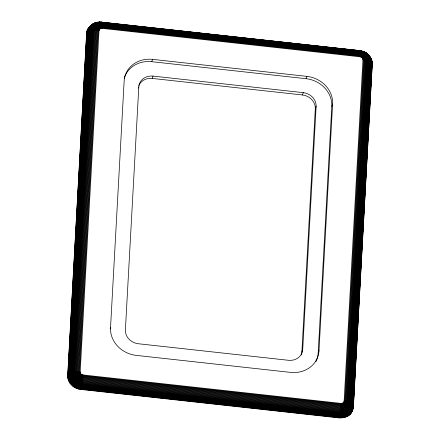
<?xml version="1.0" encoding="UTF-8"?>
<svg xmlns="http://www.w3.org/2000/svg" width="440" height="440" viewBox="0 0 440 440"><rect width="100%" height="100%" fill="white"/><g stroke="black" fill="none" stroke-linecap="round" stroke-linejoin="round"><path stroke-width="0.66" d="M102.218 28.386L99.924 28.875L99 30.839L80.184 371.833L80.663 373.709L81.725 374.6L83.094 374.957L340.923 403.375L342.942 403.068L343.844 402.155L344.141 400.923L362.956 59.928L362.478 58.053L361.422 57.162L360.047 56.799L102.218 28.386C101.915 26.752 102.867 22.753 101.189 22.248M340.923 403.375L340.312 411.736L339.103 417.912L80.564 389.417C73.7 388.779 67.32 382.734 67.705 375.595L86.559 33.952C86.037 25.674 94.457 26.829 99.297 29.607M110.127 328.889L110.534 327.729L124.146 81.059A27.412 24.508 19.4 0 1 152.581 59.373L306.895 76.379A27.412 24.508 19.4 0 1 332.607 104.033L318.995 350.702L318.18 353.018A27.412 24.508 19.4 0 1 315.893 361.664M138.798 86.939L125.389 329.912A13.706 12.254 19.4 0 0 138.248 343.734L288.497 360.294A13.706 12.254 19.4 0 0 302.715 349.454L316.124 106.48A13.706 12.254 19.4 0 0 303.264 92.653L153.016 76.098A13.706 12.254 19.4 0 0 138.798 86.939L138.391 88.094M301.263 354.91A13.706 12.254 19.4 0 0 301.901 351.769L315.304 108.796L316.124 106.48M318.18 353.018L331.793 106.348L332.607 104.033M362.956 59.928C366.234 60.363 370.639 60.846 372.224 64.202L353.32 407.072C353.579 402.644 347.49 401.583 344.141 400.923M353.403 406.764L372.224 64.202M367.763 54.742L368.698 54.967L368.836 55.721L364.364 52.212L360.168 50.99L101.805 22.517C96.437 21.681 90.486 25.592 90.316 31.273L71.472 372.757C71.121 378.538 76.302 383.438 81.862 383.928L340.225 412.401C345.593 413.232 351.543 409.327 351.714 403.639L370.557 62.161L369.941 58.207L367.763 54.742L365.657 55.544L362.263 57.788M360.047 56.799C359.887 55.468 361.086 50.715 359.618 50.886M83.094 374.957L81.978 383.268L80.564 389.417M344.058 401.561C347.512 402.573 353.397 404.168 353.117 408.667L353.43 406.137M362.896 58.96C367.554 58.113 374.072 58.905 372.174 65.428L372.295 64.817M353.441 406.45L352.682 410.212C353.018 405.636 347.485 403.37 343.976 401.863M353.375 405.818C353.133 412.649 345.989 417.34 339.532 416.372L81.015 387.882C74.333 387.266 68.118 381.375 68.497 374.424L87.351 32.808C87.126 23.744 94.771 26.125 99.468 29.332M371.949 61.034L371.971 61.886L371.652 60.83M339.103 417.912C353.628 418.088 356.356 407.479 343.844 402.155M370.788 58.767C370.348 55.132 364.804 57.657 362.659 58.339M369.875 57.321C369.457 53.867 364.232 57.244 362.478 58.053M360.75 56.919L361.631 50.881L361.361 51.183M82.39 374.841L78.804 389.12M351.17 413.034C351.648 408.342 347.045 404.927 343.673 402.424M350.108 414.271C350.68 409.536 346.627 405.653 343.464 402.672M87.324 30.514L86.763 32.357M353.232 407.715C352.05 413.886 345.411 417.643 339.427 416.818L80.9 388.327C74.135 387.695 67.848 381.739 68.233 374.704L87.087 33.077L88.358 28.534M353.238 408.04C352.05 414.266 345.356 418.055 339.317 417.219L80.784 388.729C73.964 388.097 67.628 382.091 68.013 374.995L86.862 33.363C86.63 26.664 95.194 28.463 99.171 29.893M348.876 415.355C349.547 410.591 346.088 406.329 343.216 402.886M347.485 416.268C348.26 411.493 345.439 406.923 342.942 403.068M345.966 417.005C346.852 412.225 344.68 407.429 342.639 403.211M344.339 417.543C345.345 412.77 343.833 407.831 342.32 403.32M342.634 417.879L343.118 411.714L341.979 403.387M340.879 418L341.776 411.807L341.632 403.409M363.05 51.684L363.176 51.315L361.091 57.019M124.207 78.309A27.412 24.508 19.4 0 1 151.767 61.688L152.581 59.373M138.815 85.613A13.706 12.254 19.4 0 1 152.196 78.413L153.016 76.098M77.083 388.614L82.049 374.737M331.793 106.348A27.412 24.508 19.4 0 0 306.081 78.694L306.895 76.379M315.304 108.796A13.706 12.254 19.4 0 0 302.451 94.969L303.264 92.653M301.901 351.769L302.715 349.454M75.433 387.91L81.725 374.6M73.887 387.019L76.769 381.414L81.417 374.424M72.463 385.963L75.68 380.6L81.13 374.215M71.192 384.752L74.707 379.676L80.883 373.973M70.092 383.411C72.309 379.06 76.626 376.216 80.663 373.709M69.179 381.959C71.495 377.68 76.23 375.37 80.482 373.423M68.475 380.424C70.873 376.222 75.972 374.5 80.344 373.115M92.395 24.75C94.787 21.428 98.675 26.736 100.199 28.694M67.991 378.834C70.461 374.715 75.856 373.626 80.245 372.801M99.677 29.09C97.24 27.242 92.296 23.265 89.771 26.752L93.247 23.716M67.733 377.218C70.263 373.175 75.873 372.768 80.196 372.477M67.705 375.595C70.263 371.624 75.972 371.74 80.184 371.833M86.559 33.952C89.133 30.03 94.88 30.503 99 30.839M89.447 26.989L88.715 27.984L90.734 25.636M87.197 30.811L88.149 28.782M352.033 411.675L352.77 409.899M95.656 23.194C98.131 20.779 99.996 26.73 100.821 28.441M361.422 57.162L364.722 52.085L361.499 50.925M89.001 27.434L87.852 29.348L89.205 27.198M89.722 26.813L88.27 29.519L87.659 32.544L68.805 374.149C68.431 381.002 74.547 386.799 81.136 387.409L339.642 415.899C346 416.851 353.034 412.225 353.271 405.499L372.097 62.321C370.15 59.444 366.075 59.411 362.945 59.279M352.116 411.361C349.679 415.916 344.223 418.187 339.213 417.588L80.668 389.092C73.821 388.454 67.452 382.421 67.837 375.293L86.691 33.654C87.428 28.21 95.178 29.519 99.083 30.201M97.482 22.627C101.233 19.91 101.228 26.109 101.508 28.352M361.724 57.338L365.767 52.828L367.598 54.296L366.201 53.251M100.502 28.545C99.204 26.653 96.998 21.626 94.171 23.491L97.064 22.523M88.836 27.693L90.475 25.79M362.01 57.547C363.506 56.535 365.778 52.943 367.598 54.104M90.052 26.207C92.994 22 97.581 26.466 99.924 28.875M89.892 26.466L94.034 23.733M92.186 24.492L89.221 27.946L88.005 32.296L69.157 373.885C68.783 380.611 74.789 386.304 81.257 386.898L339.741 415.382C345.983 416.328 352.891 411.785 353.122 405.18L371.971 63.591L371.701 60.522M99.814 22L99.457 22.16L360.124 50.815M91.278 25.13L93.489 23.634M93.753 23.584C90.701 25.295 88.567 28.545 88.396 32.059L69.548 373.632C69.174 380.209 75.053 385.781 81.378 386.359L339.845 414.843C345.95 415.767 352.709 411.323 352.93 404.866L371.778 63.288L371.514 60.28L370.584 58.476L367.697 57.926L362.797 58.641M94.039 23.584C91.064 25.245 88.99 28.419 88.825 31.84L69.977 373.395C69.608 379.803 75.339 385.231 81.499 385.786L339.944 414.266C345.895 415.173 352.479 410.845 352.688 404.553L371.536 62.997L371.278 60.06L370.222 57.272M91.003 25.669L91.933 25.058M93.027 23.843L94.919 22.941M92.829 24.013L95.15 22.913M92.659 24.222L95.398 22.93M95.656 22.99C92.12 24.365 89.452 27.803 89.287 31.636L70.439 373.164C70.081 379.385 75.642 384.654 81.62 385.187L340.043 413.666C345.812 414.552 352.209 410.35 352.407 404.239L371.25 62.711L371.002 59.851L369.974 57.151M94.507 23.133L96.641 22.418M94.331 23.287L96.85 22.446M96.261 22.5C99.99 20.686 100.342 26.125 101.162 28.375M96.091 22.605L98.368 22.149M96.492 22.649L100.056 22.127M97.895 22.181L99.935 22.039M100.177 22.259C95.057 22.143 89.958 26.147 89.788 31.449L70.939 372.955C70.582 378.966 75.961 384.054 81.741 384.566L340.137 413.045C345.714 413.903 351.895 409.844 352.083 403.937L370.925 62.431L370.684 59.659L368.935 55.842M99.693 22.006L101.563 22.121M99.572 22.061L101.651 22.209M101.387 22.094L360.014 50.606M101.288 22.149L360.074 50.688M151.767 61.688L306.081 78.694M152.196 78.413L302.451 94.969M359.87 50.578L361.631 50.881M359.793 50.639L361.653 50.958M359.711 50.738L361.669 51.079M361.554 50.864L364.716 52.003M361.433 51.035L363.105 51.524M363.099 51.502L364.711 52.212M364.639 51.959L366.168 52.839M364.568 52.003L366.207 52.938M364.474 52.085L366.218 53.075M366.02 52.756L367.505 53.829M365.904 52.773L367.565 53.95M365.767 52.828L368.852 55.484M367.29 53.697L368.786 55.11M367.136 53.686L368.836 55.281M371.069 58.823L371.531 60.016L371.063 58.998M368.583 54.857L369.842 56.392M368.423 54.78L369.908 56.584M368.236 54.736L369.578 56.364M368.016 54.72L369.562 56.606M369.589 56.089L370.793 57.998M369.408 55.974L370.535 57.756M369.188 55.897L370.53 58.009M370.59 57.585L371.476 59.488M370.425 57.415L371.525 59.741M372.097 62.321L372.257 62.904M371.382 59.252L372.004 61.309M371.25 59.026L372.009 61.595M371.85 60.77L372.268 63.201M372.059 62.425L372.229 63.503M372.202 62.612L372.257 65.126M318.995 350.702A27.412 24.508 19.4 0 1 290.56 372.389L136.246 355.382A27.412 24.508 19.4 0 1 110.534 327.729M90.877 31.125L72.039 372.576C71.693 378.114 76.654 382.806 81.978 383.268L340.312 411.736C345.45 412.544 351.153 408.799 351.307 403.348L370.15 61.897C370.497 56.359 365.536 51.667 360.206 51.205L101.871 22.737C96.734 21.928 91.031 25.674 90.877 31.125M91.465 30.987L72.628 372.405C72.292 377.685 77.017 382.162 82.093 382.586L340.395 411.054C345.29 411.829 350.73 408.265 350.867 403.073L369.705 61.65C370.04 56.37 365.316 51.898 360.239 51.469L101.937 23.001C97.042 22.226 91.603 25.795 91.465 30.987M92.081 30.872L73.243 372.257C72.913 377.262 77.396 381.502 82.209 381.898L340.472 410.361C345.109 411.109 350.268 407.726 350.383 402.804L369.221 61.413C369.556 56.413 365.068 52.173 360.261 51.777L101.998 23.315C97.356 22.567 92.202 25.949 92.081 30.872M92.719 30.778L73.882 372.13C73.562 376.844 77.787 380.837 82.319 381.2L340.543 409.657C344.911 410.372 349.773 407.182 349.872 402.545L368.709 61.193C369.034 56.48 364.804 52.487 360.272 52.118L102.047 23.661C97.68 22.951 92.818 26.136 92.719 30.778M93.379 30.701L74.542 372.014C74.228 376.425 78.183 380.166 82.423 380.495L340.61 408.947C344.696 409.624 349.25 406.643 349.327 402.303L368.165 60.984C368.478 56.573 364.518 52.839 360.278 52.509L102.091 24.052C98.01 23.375 93.456 26.356 93.379 30.701M94.05 30.646L75.218 371.927C74.91 376.019 78.59 379.489 82.528 379.786L340.675 408.232C344.465 408.875 348.695 406.104 348.755 402.072L367.587 60.792C367.895 56.694 364.216 53.224 360.278 52.932L102.13 24.48C98.34 23.843 94.111 26.609 94.05 30.646M94.738 30.608L75.911 371.85C75.609 375.623 79.002 378.818 82.627 379.071L340.731 407.517C344.218 408.122 348.117 405.57 348.156 401.852L366.982 60.616C367.285 56.843 363.891 53.647 360.267 53.394L102.163 24.948C98.675 24.343 94.776 26.895 94.738 30.608M95.442 30.597L76.609 371.8C76.324 375.232 79.415 378.147 82.715 378.361L340.78 406.802C343.954 407.368 347.512 405.048 347.529 401.654L366.355 60.451C366.647 57.019 363.556 54.109 360.25 53.889L102.19 25.449C99.017 24.882 95.458 27.203 95.442 30.597M96.146 30.602L77.319 371.767C77.038 374.858 79.833 377.482 82.803 377.663L340.819 406.098C343.679 406.62 346.885 404.531 346.885 401.473L365.712 60.313C365.986 57.217 363.198 54.599 360.228 54.417L102.212 25.982C99.352 25.454 96.146 27.544 96.146 30.602M96.861 30.63L78.04 371.75C77.764 374.495 80.245 376.822 82.885 376.965L340.857 405.394C343.393 405.878 346.247 404.025 346.22 401.308L365.041 60.187C365.31 57.442 362.835 55.116 360.195 54.973L102.223 26.543C99.688 26.059 96.833 27.913 96.861 30.63M97.576 30.679L78.755 371.756C78.496 374.149 80.658 376.178 82.962 376.283L340.885 404.707C343.09 405.152 345.587 403.535 345.538 401.159L364.359 60.082C364.617 57.69 362.456 55.66 360.151 55.556L102.229 27.132C100.023 26.686 97.526 28.309 97.576 30.679M98.291 30.75L79.47 371.784C79.222 373.824 81.07 375.546 83.028 375.611L340.912 404.03C342.788 404.432 344.916 403.057 344.845 401.033L363.666 59.994C363.913 57.959 362.065 56.232 360.107 56.166L102.223 27.748C100.347 27.346 98.219 28.721 98.291 30.75"/></g></svg>
